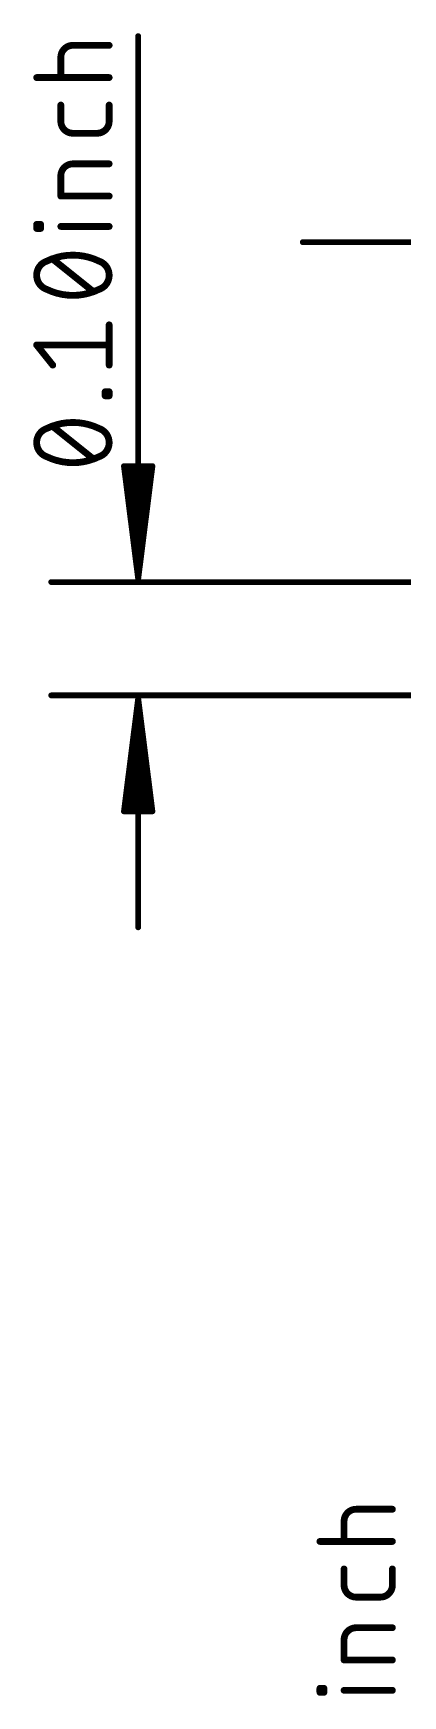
# Model space of a CAD drawing. Extents: x -33 to 53.6, y -13.2 to 65.9.
# Drawn here: x -11.24 to -2.96, y 25.83 to 63.1 of the extents above; entities that cross this region are included whole.
import ezdxf

# ---------------------------------------------------------------- set-up
doc = ezdxf.new("R2010")
doc.units = 0
doc.layers.add('47', color=253, linetype='CONTINUOUS')

msp = doc.modelspace()

# ---------------------------------------------------------------- linework, layer by layer
at = {"layer": '47'}
for points, const_width in [([(-8.89, 50.865), (-8.89, 63.0399)], 0.13), ([(-10.6244, 62.1116), (-10.6244, 62.5631)], 0.1524), ([(-10.3535, 62.8341), (-9.5407, 62.8341)], 0.1524), ([(-9.5407, 62.1116), (-11.1663, 62.1116)], 0.1524), ([(-10.6244, 61.1338), (-10.6244, 61.495)], 0.1524), ([(-9.5407, 61.495), (-9.5407, 61.1338)], 0.1524), ([(-9.8116, 60.8628), (-10.3535, 60.8628)], 0.1524), ([(-10.3535, 60.1768), (-9.5407, 60.1768)], 0.1524), ([(-10.6244, 59.4543), (-10.6244, 59.9058)], 0.1524), ([(-9.5407, 59.4543), (-10.6244, 59.4543)], 0.1524), ([(-11.1663, 58.7283), (-11.1663, 58.8186)], 0.1524), ([(-11.1663, 58.8186), (-11.076, 58.8186)], 0.1524), ([(-11.076, 58.8186), (-11.076, 58.7283)], 0.1524), ([(-11.076, 58.7283), (-11.1663, 58.7283)], 0.1524), ([(-9.5407, 58.7734), (-10.6244, 58.7734)], 0.1524), ([(-0.065, 58.42), (-5.2, 58.42)], 0.13), ([(-9.9019, 57.318), (-10.8051, 58.0405)], 0.1524), ([(-9.5407, 55.6646), (-9.5407, 56.5677)], 0.1524), ([(-10.8051, 55.6646), (-11.1663, 56.1161)], 0.1524), ([(-11.1663, 56.1161), (-9.5407, 56.1161)], 0.1524), ([(-9.631, 54.9768), (-9.631, 55.0671)], 0.1524), ([(-9.631, 55.0671), (-9.5407, 55.0671)], 0.1524), ([(-9.5407, 54.9768), (-9.631, 54.9768)], 0.1524), ([(-9.5407, 55.0671), (-9.5407, 54.9768)], 0.1524), ([(-9.9019, 53.5665), (-10.8051, 54.289)], 0.1524), ([(-8.89, 50.865), (-9.2092, 53.4)], 0.13), ([(-9.2092, 53.4), (-8.5708, 53.4)], 0.13), ([(-8.89, 50.865), (-9.15, 53.4)], 0.13), ([(-8.89, 50.865), (-9.02, 53.4)], 0.13), ([(-8.5708, 53.4), (-8.89, 50.865)], 0.13), ([(-8.76, 53.4), (-8.89, 50.865)], 0.13), ([(-8.63, 53.4), (-8.89, 50.865)], 0.13), ([(2.54, 50.8), (-10.84, 50.8)], 0.13), ([(0, 50.8), (-4.49, 50.8)], 0.13), ([(2.54, 48.26), (-10.84, 48.26)], 0.13), ([(-8.89, 48.195), (-9.2092, 45.66)], 0.13), ([(-8.89, 48.195), (-9.15, 45.66)], 0.13), ([(-8.89, 48.195), (-9.02, 45.66)], 0.13), ([(-8.89, 48.195), (-8.89, 43.06)], 0.13), ([(-8.5708, 45.66), (-8.89, 48.195)], 0.13), ([(-8.76, 45.66), (-8.89, 48.195)], 0.13), ([(-8.63, 45.66), (-8.89, 48.195)], 0.13), ([(-9.2092, 45.66), (-8.5708, 45.66)], 0.13), ([(-4.2744, 29.2916), (-4.2744, 29.7432)], 0.1524), ([(-4.0035, 30.0141), (-3.1907, 30.0141)], 0.1524), ([(-3.1907, 29.2916), (-4.8163, 29.2916)], 0.1524), ([(-4.2744, 28.3138), (-4.2744, 28.675)], 0.1524), ([(-3.1907, 28.675), (-3.1907, 28.3138)], 0.1524), ([(-3.4616, 28.0429), (-4.0035, 28.0429)], 0.1524), ([(-4.0035, 27.3568), (-3.1907, 27.3568)], 0.1524), ([(-4.2744, 26.6343), (-4.2744, 27.0858)], 0.1524), ([(-3.1907, 26.6343), (-4.2744, 26.6343)], 0.1524), ([(-4.8163, 25.9083), (-4.8163, 25.9986)], 0.1524), ([(-4.8163, 25.9986), (-4.726, 25.9986)], 0.1524), ([(-4.726, 25.9083), (-4.8163, 25.9083)], 0.1524), ([(-4.726, 25.9986), (-4.726, 25.9083)], 0.1524), ([(-3.1907, 25.9535), (-4.2744, 25.9535)], 0.1524)]:
    msp.add_lwpolyline(points, dxfattribs=dict(at, const_width=const_width))
for points, const_width in [([(-8.8575, 63.0399, 1), (-8.9225, 63.0399)], 0.065), ([(-10.3535, 62.8341, 0.4142), (-10.6244, 62.5631)], 0.1524), ([(-10.5863, 62.5631, 1), (-10.6625, 62.5631)], 0.0762), ([(-10.3535, 62.8722, 1), (-10.3535, 62.796)], 0.0762), ([(-10.3535, 62.796, 1), (-10.3535, 62.8722)], 0.0762), ([(-9.5407, 62.796, 1), (-9.5407, 62.8722)], 0.0762), ([(-10.6625, 62.5631, 1), (-10.5863, 62.5631)], 0.0762), ([(-11.1663, 62.1497, 1), (-11.1663, 62.0735)], 0.0762), ([(-10.6625, 62.1116, 1), (-10.5863, 62.1116)], 0.0762), ([(-9.5407, 62.0735, 1), (-9.5407, 62.1497)], 0.0762), ([(-10.5863, 61.495, 1), (-10.6625, 61.495)], 0.0762), ([(-9.5026, 61.495, 1), (-9.5788, 61.495)], 0.0762), ([(-10.6244, 61.1338, 0.4142), (-10.3535, 60.8628)], 0.1524), ([(-10.5863, 61.1338, 1), (-10.6625, 61.1338)], 0.0762), ([(-10.6625, 61.1338, 1), (-10.5863, 61.1338)], 0.0762), ([(-9.8116, 60.8628, 0.4142), (-9.5407, 61.1338)], 0.1524), ([(-9.5026, 61.1338, 1), (-9.5788, 61.1338)], 0.0762), ([(-9.5788, 61.1338, 1), (-9.5026, 61.1338)], 0.0762), ([(-10.3535, 60.9009, 1), (-10.3535, 60.8247)], 0.0762), ([(-10.3535, 60.8247, 1), (-10.3535, 60.9009)], 0.0762), ([(-9.8116, 60.9009, 1), (-9.8116, 60.8247)], 0.0762), ([(-9.8116, 60.8247, 1), (-9.8116, 60.9009)], 0.0762), ([(-10.3535, 60.1768, 0.4142), (-10.6244, 59.9058)], 0.1524), ([(-10.3535, 60.2149, 1), (-10.3535, 60.1387)], 0.0762), ([(-10.3535, 60.1387, 1), (-10.3535, 60.2149)], 0.0762), ([(-9.5407, 60.1387, 1), (-9.5407, 60.2149)], 0.0762), ([(-10.5863, 59.9058, 1), (-10.6625, 59.9058)], 0.0762), ([(-10.6625, 59.9058, 1), (-10.5863, 59.9058)], 0.0762), ([(-10.6244, 59.4924, 1), (-10.6244, 59.4162)], 0.0762), ([(-10.6625, 59.4543, 1), (-10.5863, 59.4543)], 0.0762), ([(-9.5407, 59.4162, 1), (-9.5407, 59.4924)], 0.0762), ([(-11.1282, 58.8186, 1), (-11.2044, 58.8186)], 0.0762), ([(-11.1663, 58.8567, 1), (-11.1663, 58.7805)], 0.0762), ([(-11.0379, 58.8186, 1), (-11.1141, 58.8186)], 0.0762), ([(-11.076, 58.7805, 1), (-11.076, 58.8567)], 0.0762), ([(-11.1663, 58.7664, 1), (-11.1663, 58.6902)], 0.0762), ([(-11.2044, 58.7283, 1), (-11.1282, 58.7283)], 0.0762), ([(-11.1141, 58.7283, 1), (-11.0379, 58.7283)], 0.0762), ([(-11.076, 58.6902, 1), (-11.076, 58.7664)], 0.0762), ([(-10.6244, 58.8115, 1), (-10.6244, 58.7353)], 0.0762), ([(-9.5407, 58.7353, 1), (-9.5407, 58.8115)], 0.0762), ([(-10.3535, 58.1308, 0.1139), (-10.9405, 57.9953)], 0.1524), ([(-9.7665, 57.9953, 0.1139), (-10.3535, 58.1308)], 0.1524), ([(-10.3535, 58.1689, 1), (-10.3535, 58.0927)], 0.0762), ([(-10.3535, 58.0927, 1), (-10.3535, 58.1689)], 0.0762), ([(-5.2, 58.4525, 1), (-5.2, 58.3875)], 0.065), ([(-10.9405, 57.9953, 0.3205), (-11.1663, 57.6792)], 0.1524), ([(-10.9572, 58.0296, 1), (-10.9238, 57.9611)], 0.0762), ([(-10.9282, 57.9593, 1), (-10.9529, 58.0314)], 0.0762), ([(-10.7813, 58.0702, 1), (-10.8289, 58.0107)], 0.0762), ([(-9.7541, 58.0314, 1), (-9.7788, 57.9593)], 0.0762), ([(-9.5407, 57.6792, 0.3205), (-9.7665, 57.9953)], 0.1524), ([(-9.7832, 57.9611, 1), (-9.7498, 58.0296)], 0.0762), ([(-11.1663, 57.6792, 0.3205), (-10.9405, 57.3632)], 0.1524), ([(-11.1282, 57.6792, 1), (-11.2044, 57.6792)], 0.0762), ([(-11.2044, 57.6792, 1), (-11.1282, 57.6792)], 0.0762), ([(-10.9405, 57.3632, 0.1139), (-10.3535, 57.2277)], 0.1524), ([(-10.9238, 57.3974, 1), (-10.9572, 57.3289)], 0.0762), ([(-10.9529, 57.3271, 1), (-10.9282, 57.3992)], 0.0762), ([(-10.3535, 57.2277, 0.1139), (-9.7665, 57.3632)], 0.1524), ([(-9.7665, 57.3632, 0.3205), (-9.5407, 57.6792)], 0.1524), ([(-9.7788, 57.3992, 1), (-9.7541, 57.3271)], 0.0762), ([(-9.7498, 57.3289, 1), (-9.7832, 57.3974)], 0.0762), ([(-9.5026, 57.6792, 1), (-9.5788, 57.6792)], 0.0762), ([(-9.5788, 57.6792, 1), (-9.5026, 57.6792)], 0.0762), ([(-10.3535, 57.2658, 1), (-10.3535, 57.1896)], 0.0762), ([(-10.3535, 57.1896, 1), (-10.3535, 57.2658)], 0.0762), ([(-9.9257, 57.2882, 1), (-9.8781, 57.3478)], 0.0762), ([(-9.5026, 56.5677, 1), (-9.5788, 56.5677)], 0.0762), ([(-11.1365, 56.1399, 1), (-11.1961, 56.0923)], 0.0762), ([(-11.1663, 56.1542, 1), (-11.1663, 56.078)], 0.0762), ([(-9.5407, 56.078, 1), (-9.5407, 56.1542)], 0.0762), ([(-10.8348, 55.6408, 1), (-10.7753, 55.6884)], 0.0762), ([(-9.5788, 55.6646, 1), (-9.5026, 55.6646)], 0.0762), ([(-9.5929, 55.0671, 1), (-9.6691, 55.0671)], 0.0762), ([(-9.631, 55.1052, 1), (-9.631, 55.029)], 0.0762), ([(-9.631, 55.0149, 1), (-9.631, 54.9387)], 0.0762), ([(-9.6691, 54.9768, 1), (-9.5929, 54.9768)], 0.0762), ([(-9.5026, 55.0671, 1), (-9.5788, 55.0671)], 0.0762), ([(-9.5788, 54.9768, 1), (-9.5026, 54.9768)], 0.0762), ([(-9.5407, 55.029, 1), (-9.5407, 55.1052)], 0.0762), ([(-9.5407, 54.9387, 1), (-9.5407, 55.0149)], 0.0762), ([(-10.3535, 54.3793, 0.1139), (-10.9405, 54.2438)], 0.1524), ([(-9.7665, 54.2438, 0.1139), (-10.3535, 54.3793)], 0.1524), ([(-10.3535, 54.4174, 1), (-10.3535, 54.3412)], 0.0762), ([(-10.3535, 54.3412, 1), (-10.3535, 54.4174)], 0.0762), ([(-10.9405, 54.2438, 0.3205), (-11.1663, 53.9278)], 0.1524), ([(-10.9572, 54.2781, 1), (-10.9238, 54.2096)], 0.0762), ([(-10.9282, 54.2078, 1), (-10.9529, 54.2799)], 0.0762), ([(-10.7813, 54.3188, 1), (-10.8289, 54.2592)], 0.0762), ([(-9.7541, 54.2799, 1), (-9.7788, 54.2078)], 0.0762), ([(-9.5407, 53.9278, 0.3205), (-9.7665, 54.2438)], 0.1524), ([(-9.7832, 54.2096, 1), (-9.7498, 54.2781)], 0.0762), ([(-11.1663, 53.9278, 0.3205), (-10.9405, 53.6117)], 0.1524), ([(-11.1282, 53.9278, 1), (-11.2044, 53.9278)], 0.0762), ([(-11.2044, 53.9278, 1), (-11.1282, 53.9278)], 0.0762), ([(-10.9405, 53.6117, 0.1139), (-10.3535, 53.4762)], 0.1524), ([(-10.9238, 53.6459, 1), (-10.9572, 53.5774)], 0.0762), ([(-10.9529, 53.5756, 1), (-10.9282, 53.6477)], 0.0762), ([(-10.3535, 53.4762, 0.1139), (-9.7665, 53.6117)], 0.1524), ([(-9.7665, 53.6117, 0.3205), (-9.5407, 53.9278)], 0.1524), ([(-9.7788, 53.6477, 1), (-9.7541, 53.5756)], 0.0762), ([(-9.7498, 53.5774, 1), (-9.7832, 53.6459)], 0.0762), ([(-9.5026, 53.9278, 1), (-9.5788, 53.9278)], 0.0762), ([(-9.5788, 53.9278, 1), (-9.5026, 53.9278)], 0.0762), ([(-10.3535, 53.5143, 1), (-10.3535, 53.4381)], 0.0762), ([(-10.3535, 53.4381, 1), (-10.3535, 53.5143)], 0.0762), ([(-9.9257, 53.5368, 1), (-9.8781, 53.5963)], 0.0762), ([(-9.177, 53.4041, 1), (-9.2415, 53.3959)], 0.065), ([(-9.2092, 53.4325, 1), (-9.2092, 53.3675)], 0.065), ([(-9.1177, 53.4033, 1), (-9.1823, 53.3967)], 0.065), ([(-8.9875, 53.4017, 1), (-9.0525, 53.3983)], 0.065), ([(-8.7275, 53.3983, 1), (-8.7925, 53.4017)], 0.065), ([(-8.5977, 53.3967, 1), (-8.6623, 53.4033)], 0.065), ([(-8.5385, 53.3959, 1), (-8.603, 53.4041)], 0.065), ([(-8.5708, 53.3675, 1), (-8.5708, 53.4325)], 0.065), ([(-10.84, 50.8325, 1), (-10.84, 50.7675)], 0.065), ([(-8.9222, 50.8691, 1), (-8.8578, 50.8609)], 0.065), ([(-8.9223, 50.8683, 1), (-8.8577, 50.8617)], 0.065), ([(-8.9225, 50.8633, 1), (-8.8575, 50.8667)], 0.065), ([(-8.9225, 50.8667, 1), (-8.8575, 50.8633)], 0.065), ([(-8.9225, 50.865, 1), (-8.8575, 50.865)], 0.065), ([(-8.9223, 50.8617, 1), (-8.8577, 50.8683)], 0.065), ([(-8.9222, 50.8609, 1), (-8.8578, 50.8691)], 0.065), ([(-4.49, 50.8325, 1), (-4.49, 50.7675)], 0.065), ([(-10.84, 48.2925, 1), (-10.84, 48.2275)], 0.065), ([(-8.8575, 48.195, 1), (-8.9225, 48.195)], 0.065), ([(-8.8578, 48.1991, 1), (-8.9222, 48.1909)], 0.065), ([(-8.8575, 48.1933, 1), (-8.9225, 48.1967)], 0.065), ([(-8.8575, 48.1967, 1), (-8.9225, 48.1933)], 0.065), ([(-8.8577, 48.1983, 1), (-8.9223, 48.1917)], 0.065), ([(-8.8577, 48.1917, 1), (-8.9223, 48.1983)], 0.065), ([(-8.8578, 48.1909, 1), (-8.9222, 48.1991)], 0.065), ([(-9.2415, 45.6641, 1), (-9.177, 45.6559)], 0.065), ([(-9.2092, 45.6925, 1), (-9.2092, 45.6275)], 0.065), ([(-9.1823, 45.6633, 1), (-9.1177, 45.6567)], 0.065), ([(-9.0525, 45.6617, 1), (-8.9875, 45.6583)], 0.065), ([(-8.7925, 45.6583, 1), (-8.7275, 45.6617)], 0.065), ([(-8.6623, 45.6567, 1), (-8.5977, 45.6633)], 0.065), ([(-8.603, 45.6559, 1), (-8.5385, 45.6641)], 0.065), ([(-8.5708, 45.6275, 1), (-8.5708, 45.6925)], 0.065), ([(-8.9225, 43.06, 1), (-8.8575, 43.06)], 0.065), ([(-4.0035, 30.0141, 0.4142), (-4.2744, 29.7432)], 0.1524), ([(-4.2363, 29.7432, 1), (-4.3125, 29.7432)], 0.0762), ([(-4.0035, 30.0522, 1), (-4.0035, 29.976)], 0.0762), ([(-4.0035, 29.976, 1), (-4.0035, 30.0522)], 0.0762), ([(-3.1907, 29.976, 1), (-3.1907, 30.0522)], 0.0762), ([(-4.3125, 29.7432, 1), (-4.2363, 29.7432)], 0.0762), ([(-4.8163, 29.3297, 1), (-4.8163, 29.2535)], 0.0762), ([(-4.3125, 29.2916, 1), (-4.2363, 29.2916)], 0.0762), ([(-3.1907, 29.2535, 1), (-3.1907, 29.3297)], 0.0762), ([(-4.2363, 28.675, 1), (-4.3125, 28.675)], 0.0762), ([(-3.1526, 28.675, 1), (-3.2288, 28.675)], 0.0762), ([(-4.2744, 28.3138, 0.4142), (-4.0035, 28.0429)], 0.1524), ([(-4.2363, 28.3138, 1), (-4.3125, 28.3138)], 0.0762), ([(-4.3125, 28.3138, 1), (-4.2363, 28.3138)], 0.0762), ([(-3.4616, 28.0429, 0.4142), (-3.1907, 28.3138)], 0.1524), ([(-3.1526, 28.3138, 1), (-3.2288, 28.3138)], 0.0762), ([(-3.2288, 28.3138, 1), (-3.1526, 28.3138)], 0.0762), ([(-4.0035, 28.081, 1), (-4.0035, 28.0048)], 0.0762), ([(-4.0035, 28.0048, 1), (-4.0035, 28.081)], 0.0762), ([(-3.4616, 28.081, 1), (-3.4616, 28.0048)], 0.0762), ([(-3.4616, 28.0048, 1), (-3.4616, 28.081)], 0.0762), ([(-4.0035, 27.3568, 0.4142), (-4.2744, 27.0858)], 0.1524), ([(-4.0035, 27.3949, 1), (-4.0035, 27.3187)], 0.0762), ([(-4.0035, 27.3187, 1), (-4.0035, 27.3949)], 0.0762), ([(-3.1907, 27.3187, 1), (-3.1907, 27.3949)], 0.0762), ([(-4.2363, 27.0858, 1), (-4.3125, 27.0858)], 0.0762), ([(-4.3125, 27.0858, 1), (-4.2363, 27.0858)], 0.0762), ([(-4.2744, 26.6724, 1), (-4.2744, 26.5962)], 0.0762), ([(-4.3125, 26.6343, 1), (-4.2363, 26.6343)], 0.0762), ([(-3.1907, 26.5962, 1), (-3.1907, 26.6724)], 0.0762), ([(-4.7782, 25.9986, 1), (-4.8544, 25.9986)], 0.0762), ([(-4.8163, 26.0367, 1), (-4.8163, 25.9605)], 0.0762), ([(-4.8163, 25.9464, 1), (-4.8163, 25.8702)], 0.0762), ([(-4.8544, 25.9083, 1), (-4.7782, 25.9083)], 0.0762), ([(-4.6879, 25.9986, 1), (-4.7641, 25.9986)], 0.0762), ([(-4.7641, 25.9083, 1), (-4.6879, 25.9083)], 0.0762), ([(-4.726, 25.9605, 1), (-4.726, 26.0367)], 0.0762), ([(-4.726, 25.8702, 1), (-4.726, 25.9464)], 0.0762), ([(-4.2744, 25.9916, 1), (-4.2744, 25.9154)], 0.0762), ([(-3.1907, 25.9154, 1), (-3.1907, 25.9916)], 0.0762)]:
    msp.add_lwpolyline(points, format="xyb", dxfattribs=dict(at, const_width=const_width))

doc.saveas('drawing.dxf')
